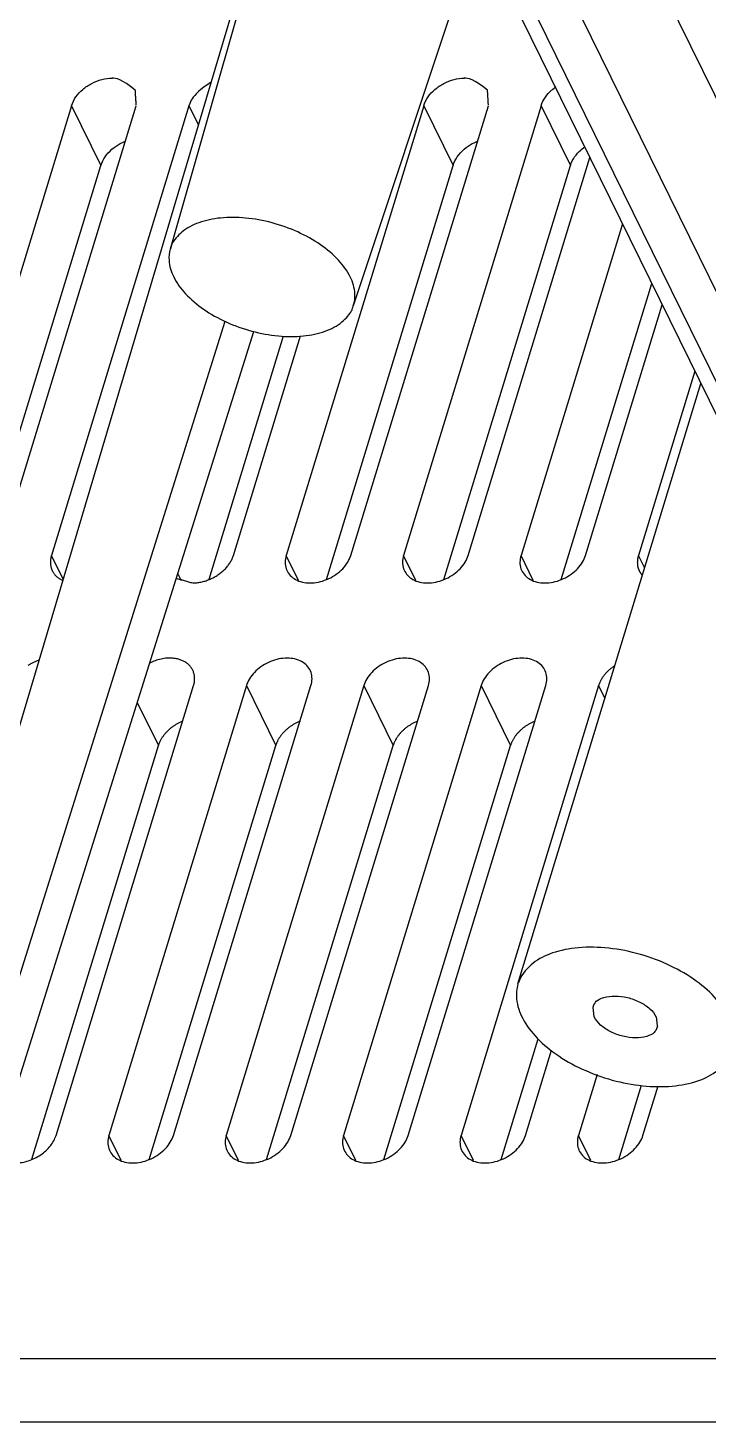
# Model space of a CAD drawing. Header units: millimetres. Extents: x 5016 to 6204, y 3065 to 3485.
# Drawn here: x 6090.87 to 6112.22, y 3147.3 to 3191.07 of the extents above; entities that cross this region are included whole.
import ezdxf

# ---------------------------------------------------------------- set-up
doc = ezdxf.new("R2010")
doc.units = ezdxf.units.MM

msp = doc.modelspace()

# ---------------------------------------------------------------- linework, layer by layer
at = {"color": 7}
for p, q in [((6125.718, 3155.796), (6100.089, 3208.021)), ((6123.896, 3156.676), (6099.131, 3207.141)), ((6123.193, 3167.02), (6104.891, 3204.317)), ((6100.742, 3202.815), (6119.951, 3163.681)), ((6100.676, 3202.804), (6095.334, 3184.116)), ((6086.281, 3154.624), (6098.769, 3196.594)), ((6105.003, 3194.134), (6101.081, 3182.34)), ((6092.239, 3188.626), (6087.923, 3174.507)), ((6089.949, 3174.507), (6094.266, 3188.626)), ((6095.924, 3188.626), (6091.607, 3174.507)), ((6092.239, 3188.626), (6093.16, 3186.749)), ((6095.924, 3188.626), (6096.219, 3188.025)), ((6103.292, 3188.626), (6098.976, 3174.507)), ((6101.002, 3174.507), (6105.319, 3188.626)), ((6106.976, 3188.626), (6102.66, 3174.507)), ((6103.292, 3188.626), (6104.213, 3186.749)), ((6106.976, 3188.626), (6107.897, 3186.749)), ((6089.186, 3173.749), (6093.16, 3186.749)), ((6100.239, 3173.749), (6104.213, 3186.749)), ((6103.923, 3173.749), (6107.897, 3186.749)), ((6104.686, 3174.507), (6108.505, 3186.999)), ((6109.527, 3184.918), (6106.344, 3174.507)), ((6107.607, 3173.749), (6110.448, 3183.041)), ((6108.371, 3174.507), (6110.776, 3182.374)), ((6088.507, 3154.624), (6097.055, 3181.857)), ((6089.117, 3153.381), (6097.955, 3181.537)), ((6096.557, 3173.758), (6098.893, 3181.398)), ((6097.318, 3174.507), (6099.424, 3181.398)), ((6111.797, 3180.292), (6110.028, 3174.507)), ((6106.249, 3161.052), (6111.987, 3179.905)), ((6091.974, 3173.759), (6091.607, 3174.507)), ((6099.362, 3173.721), (6098.976, 3174.507)), ((6103.046, 3173.721), (6102.66, 3174.507)), ((6106.73, 3173.721), (6106.344, 3174.507)), ((6110.226, 3174.104), (6110.028, 3174.507)), ((6095.686, 3173.704), (6095.57, 3173.939)), ((6091.751, 3156.298), (6096.067, 3170.417)), ((6097.725, 3170.417), (6093.409, 3156.298)), ((6095.435, 3156.298), (6099.752, 3170.417)), ((6101.41, 3170.417), (6097.093, 3156.298)), ((6097.725, 3170.417), (6098.646, 3168.54)), ((6099.119, 3156.298), (6103.436, 3170.417)), ((6105.094, 3170.417), (6100.777, 3156.298)), ((6101.41, 3170.417), (6102.331, 3168.54)), ((6102.804, 3156.298), (6107.12, 3170.417)), ((6108.778, 3170.417), (6104.462, 3156.298)), ((6105.094, 3170.417), (6106.015, 3168.54)), ((6108.778, 3170.417), (6108.976, 3170.013)), ((6094.299, 3169.891), (6094.962, 3168.54)), ((6090.991, 3155.551), (6094.962, 3168.54)), ((6094.672, 3155.54), (6098.646, 3168.54)), ((6098.356, 3155.54), (6102.331, 3168.54)), ((6102.041, 3155.54), (6106.015, 3168.54)), ((6105.725, 3155.54), (6106.882, 3159.326)), ((6106.488, 3156.298), (6107.306, 3158.975)), ((6108.73, 3158.209), (6108.146, 3156.298)), ((6109.409, 3155.54), (6110.122, 3157.872)), ((6110.172, 3156.298), (6110.647, 3157.849)), ((6093.795, 3155.511), (6093.409, 3156.298)), ((6097.479, 3155.511), (6097.093, 3156.298)), ((6101.163, 3155.511), (6100.777, 3156.298)), ((6104.848, 3155.511), (6104.462, 3156.298)), ((6108.532, 3155.511), (6108.146, 3156.298)), ((5997.007, 3149.297), (6117.556, 3149.297)), ((6120.067, 3147.296), (5996.46, 3147.296))]:
    msp.add_line(p, q, dxfattribs=at)
for points in [[(6091.607, 3174.507, 0), (6091.602, 3174.487, 0), (6091.596, 3174.468, 0), (6091.592, 3174.448, 0), (6091.587, 3174.428, 0), (6091.584, 3174.409, 0), (6091.581, 3174.389, 0), (6091.578, 3174.37, 0), (6091.576, 3174.35, 0), (6091.575, 3174.331, 0), (6091.574, 3174.311, 0), (6091.573, 3174.292, 0), (6091.574, 3174.273, 0), (6091.574, 3174.254, 0), (6091.575, 3174.235, 0), (6091.577, 3174.217, 0), (6091.58, 3174.198, 0), (6091.583, 3174.18, 0), (6091.586, 3174.162, 0), (6091.59, 3174.144, 0), (6091.594, 3174.126, 0), (6091.599, 3174.108, 0), (6091.605, 3174.091, 0), (6091.611, 3174.074, 0), (6091.618, 3174.057, 0), (6091.625, 3174.04, 0), (6091.633, 3174.023, 0), (6091.641, 3174.007, 0), (6091.649, 3173.991, 0), (6091.659, 3173.975, 0), (6091.668, 3173.96, 0), (6091.679, 3173.945, 0), (6091.689, 3173.93, 0), (6091.7, 3173.915, 0), (6091.712, 3173.901, 0), (6091.724, 3173.887, 0), (6091.737, 3173.874, 0), (6091.75, 3173.86, 0), (6091.763, 3173.847, 0), (6091.777, 3173.835, 0), (6091.792, 3173.822, 0), (6091.806, 3173.811, 0), (6091.822, 3173.799, 0), (6091.837, 3173.788, 0), (6091.853, 3173.777, 0), (6091.87, 3173.767, 0), (6091.887, 3173.757, 0), (6091.904, 3173.747, 0), (6091.922, 3173.738, 0), (6091.94, 3173.729, 0), (6091.958, 3173.721, 0)], [(6096.04, 3173.642, 0), (6096.072, 3173.642, 0), (6096.104, 3173.644, 0), (6096.137, 3173.646, 0), (6096.169, 3173.649, 0), (6096.202, 3173.653, 0), (6096.235, 3173.657, 0), (6096.268, 3173.663, 0), (6096.3, 3173.669, 0), (6096.333, 3173.676, 0), (6096.366, 3173.684, 0), (6096.399, 3173.693, 0), (6096.432, 3173.703, 0), (6096.464, 3173.713, 0), (6096.497, 3173.724, 0), (6096.529, 3173.736, 0), (6096.561, 3173.749, 0), (6096.593, 3173.762, 0), (6096.624, 3173.777, 0), (6096.655, 3173.792, 0), (6096.686, 3173.807, 0), (6096.717, 3173.823, 0), (6096.747, 3173.84, 0), (6096.776, 3173.858, 0), (6096.805, 3173.876, 0), (6096.834, 3173.895, 0), (6096.862, 3173.915, 0), (6096.89, 3173.935, 0), (6096.917, 3173.956, 0), (6096.943, 3173.977, 0), (6096.969, 3173.999, 0), (6096.994, 3174.021, 0), (6097.018, 3174.044, 0), (6097.042, 3174.067, 0), (6097.065, 3174.09, 0), (6097.087, 3174.114, 0), (6097.109, 3174.139, 0), (6097.13, 3174.164, 0), (6097.149, 3174.189, 0), (6097.168, 3174.214, 0), (6097.187, 3174.24, 0), (6097.204, 3174.266, 0), (6097.22, 3174.292, 0), (6097.236, 3174.318, 0), (6097.25, 3174.345, 0), (6097.264, 3174.372, 0), (6097.277, 3174.399, 0), (6097.289, 3174.426, 0), (6097.299, 3174.453, 0), (6097.309, 3174.48, 0), (6097.318, 3174.507, 0)], [(6098.976, 3174.507, 0), (6098.961, 3174.453, 0), (6098.951, 3174.399, 0), (6098.944, 3174.345, 0), (6098.942, 3174.292, 0), (6098.944, 3174.24, 0), (6098.95, 3174.189, 0), (6098.96, 3174.139, 0), (6098.974, 3174.09, 0), (6098.992, 3174.044, 0), (6099.014, 3173.999, 0), (6099.04, 3173.956, 0), (6099.069, 3173.915, 0), (6099.103, 3173.876, 0), (6099.139, 3173.84, 0), (6099.179, 3173.807, 0), (6099.223, 3173.777, 0), (6099.269, 3173.749, 0), (6099.318, 3173.724, 0), (6099.37, 3173.703, 0), (6099.424, 3173.684, 0), (6099.481, 3173.669, 0), (6099.539, 3173.657, 0), (6099.6, 3173.649, 0), (6099.661, 3173.644, 0), (6099.724, 3173.642, 0), (6099.789, 3173.644, 0), (6099.854, 3173.649, 0), (6099.919, 3173.657, 0), (6099.985, 3173.669, 0), (6100.051, 3173.684, 0), (6100.116, 3173.703, 0), (6100.181, 3173.724, 0), (6100.245, 3173.749, 0), (6100.309, 3173.777, 0), (6100.371, 3173.807, 0), (6100.431, 3173.84, 0), (6100.49, 3173.876, 0), (6100.546, 3173.915, 0), (6100.601, 3173.956, 0), (6100.653, 3173.999, 0), (6100.703, 3174.044, 0), (6100.749, 3174.09, 0), (6100.793, 3174.139, 0), (6100.834, 3174.189, 0), (6100.871, 3174.24, 0), (6100.905, 3174.292, 0), (6100.935, 3174.345, 0), (6100.961, 3174.399, 0), (6100.984, 3174.453, 0), (6101.002, 3174.507, 0)], [(6102.66, 3174.507, 0), (6102.645, 3174.453, 0), (6102.635, 3174.399, 0), (6102.628, 3174.345, 0), (6102.626, 3174.292, 0), (6102.628, 3174.24, 0), (6102.634, 3174.189, 0), (6102.644, 3174.139, 0), (6102.658, 3174.09, 0), (6102.676, 3174.044, 0), (6102.698, 3173.999, 0), (6102.724, 3173.956, 0), (6102.754, 3173.915, 0), (6102.787, 3173.876, 0), (6102.824, 3173.84, 0), (6102.864, 3173.807, 0), (6102.907, 3173.777, 0), (6102.953, 3173.749, 0), (6103.003, 3173.724, 0), (6103.054, 3173.703, 0), (6103.109, 3173.684, 0), (6103.165, 3173.669, 0), (6103.224, 3173.657, 0), (6103.284, 3173.649, 0), (6103.346, 3173.644, 0), (6103.409, 3173.642, 0), (6103.473, 3173.644, 0), (6103.538, 3173.649, 0), (6103.603, 3173.657, 0), (6103.669, 3173.669, 0), (6103.735, 3173.684, 0), (6103.8, 3173.703, 0), (6103.865, 3173.724, 0), (6103.93, 3173.749, 0), (6103.993, 3173.777, 0), (6104.055, 3173.807, 0), (6104.115, 3173.84, 0), (6104.174, 3173.876, 0), (6104.231, 3173.915, 0), (6104.285, 3173.956, 0), (6104.337, 3173.999, 0), (6104.387, 3174.044, 0), (6104.434, 3174.09, 0), (6104.477, 3174.139, 0), (6104.518, 3174.189, 0), (6104.555, 3174.24, 0), (6104.589, 3174.292, 0), (6104.619, 3174.345, 0), (6104.645, 3174.399, 0), (6104.668, 3174.453, 0), (6104.686, 3174.507, 0)], [(6106.344, 3174.507, 0), (6106.33, 3174.453, 0), (6106.319, 3174.399, 0), (6106.313, 3174.345, 0), (6106.31, 3174.292, 0), (6106.312, 3174.24, 0), (6106.318, 3174.189, 0), (6106.328, 3174.139, 0), (6106.342, 3174.09, 0), (6106.36, 3174.044, 0), (6106.382, 3173.999, 0), (6106.408, 3173.956, 0), (6106.438, 3173.915, 0), (6106.471, 3173.876, 0), (6106.508, 3173.84, 0), (6106.548, 3173.807, 0), (6106.591, 3173.777, 0), (6106.638, 3173.749, 0), (6106.687, 3173.724, 0), (6106.739, 3173.703, 0), (6106.793, 3173.684, 0), (6106.849, 3173.669, 0), (6106.908, 3173.657, 0), (6106.968, 3173.649, 0), (6107.03, 3173.644, 0), (6107.093, 3173.642, 0), (6107.157, 3173.644, 0), (6107.222, 3173.649, 0), (6107.288, 3173.657, 0), (6107.353, 3173.669, 0), (6107.419, 3173.684, 0), (6107.485, 3173.703, 0), (6107.55, 3173.724, 0), (6107.614, 3173.749, 0), (6107.677, 3173.777, 0), (6107.739, 3173.807, 0), (6107.8, 3173.84, 0), (6107.858, 3173.876, 0), (6107.915, 3173.915, 0), (6107.97, 3173.956, 0), (6108.022, 3173.999, 0), (6108.071, 3174.044, 0), (6108.118, 3174.09, 0), (6108.162, 3174.139, 0), (6108.202, 3174.189, 0), (6108.239, 3174.24, 0), (6108.273, 3174.292, 0), (6108.303, 3174.345, 0), (6108.33, 3174.399, 0), (6108.352, 3174.453, 0), (6108.371, 3174.507, 0)], [(6110.028, 3174.507, 0), (6110.024, 3174.493, 0), (6110.02, 3174.479, 0), (6110.017, 3174.466, 0), (6110.014, 3174.452, 0), (6110.01, 3174.438, 0), (6110.008, 3174.424, 0), (6110.005, 3174.41, 0), (6110.003, 3174.397, 0), (6110.001, 3174.383, 0), (6109.999, 3174.369, 0), (6109.998, 3174.356, 0), (6109.997, 3174.342, 0), (6109.996, 3174.328, 0), (6109.995, 3174.315, 0), (6109.995, 3174.301, 0), (6109.994, 3174.288, 0), (6109.995, 3174.275, 0), (6109.995, 3174.261, 0), (6109.996, 3174.248, 0), (6109.997, 3174.235, 0), (6109.998, 3174.222, 0), (6109.999, 3174.209, 0), (6110.001, 3174.196, 0), (6110.003, 3174.183, 0), (6110.005, 3174.17, 0), (6110.008, 3174.157, 0), (6110.011, 3174.145, 0), (6110.014, 3174.132, 0), (6110.017, 3174.12, 0), (6110.021, 3174.107, 0), (6110.025, 3174.095, 0), (6110.029, 3174.083, 0), (6110.033, 3174.071, 0), (6110.038, 3174.059, 0), (6110.043, 3174.047, 0), (6110.048, 3174.036, 0), (6110.053, 3174.024, 0), (6110.059, 3174.013, 0), (6110.065, 3174.001, 0), (6110.071, 3173.99, 0), (6110.078, 3173.979, 0), (6110.084, 3173.968, 0), (6110.091, 3173.957, 0), (6110.098, 3173.947, 0), (6110.106, 3173.936, 0), (6110.113, 3173.926, 0), (6110.121, 3173.916, 0), (6110.129, 3173.906, 0), (6110.138, 3173.896, 0), (6110.146, 3173.886, 0)], [(6091.212, 3171.211, 0), (6091.188, 3171.203, 0), (6091.164, 3171.195, 0), (6091.14, 3171.186, 0), (6091.117, 3171.176, 0), (6091.093, 3171.166, 0), (6091.07, 3171.156, 0), (6091.046, 3171.145, 0), (6091.023, 3171.134, 0), (6091, 3171.123, 0), (6090.978, 3171.111, 0), (6090.955, 3171.099, 0), (6090.933, 3171.086, 0), (6090.911, 3171.073, 0), (6090.889, 3171.06, 0), (6090.868, 3171.046, 0)], [(6096.067, 3170.417, 0), (6096.075, 3170.444, 0), (6096.082, 3170.471, 0), (6096.088, 3170.498, 0), (6096.093, 3170.525, 0), (6096.096, 3170.552, 0), (6096.099, 3170.579, 0), (6096.101, 3170.605, 0), (6096.101, 3170.632, 0), (6096.101, 3170.658, 0), (6096.1, 3170.684, 0), (6096.097, 3170.71, 0), (6096.094, 3170.735, 0), (6096.089, 3170.76, 0), (6096.084, 3170.785, 0), (6096.077, 3170.81, 0), (6096.07, 3170.834, 0), (6096.061, 3170.857, 0), (6096.051, 3170.88, 0), (6096.041, 3170.903, 0), (6096.029, 3170.925, 0), (6096.017, 3170.947, 0), (6096.004, 3170.968, 0), (6095.989, 3170.989, 0), (6095.974, 3171.009, 0), (6095.958, 3171.029, 0), (6095.941, 3171.047, 0), (6095.923, 3171.066, 0), (6095.904, 3171.083, 0), (6095.884, 3171.1, 0), (6095.864, 3171.117, 0), (6095.843, 3171.132, 0), (6095.821, 3171.147, 0), (6095.798, 3171.161, 0), (6095.774, 3171.175, 0), (6095.75, 3171.188, 0), (6095.725, 3171.2, 0), (6095.699, 3171.211, 0), (6095.673, 3171.221, 0), (6095.646, 3171.231, 0), (6095.619, 3171.24, 0), (6095.591, 3171.248, 0), (6095.562, 3171.255, 0), (6095.533, 3171.261, 0), (6095.504, 3171.267, 0), (6095.474, 3171.271, 0), (6095.444, 3171.275, 0), (6095.413, 3171.278, 0), (6095.382, 3171.28, 0), (6095.351, 3171.282, 0), (6095.319, 3171.282, 0)], [(6099.752, 3170.417, 0), (6099.766, 3170.471, 0), (6099.777, 3170.525, 0), (6099.783, 3170.579, 0), (6099.786, 3170.632, 0), (6099.784, 3170.684, 0), (6099.778, 3170.735, 0), (6099.768, 3170.785, 0), (6099.754, 3170.834, 0), (6099.736, 3170.88, 0), (6099.714, 3170.925, 0), (6099.688, 3170.968, 0), (6099.658, 3171.009, 0), (6099.625, 3171.047, 0), (6099.588, 3171.083, 0), (6099.548, 3171.117, 0), (6099.505, 3171.147, 0), (6099.458, 3171.175, 0), (6099.409, 3171.2, 0), (6099.357, 3171.221, 0), (6099.303, 3171.24, 0), (6099.247, 3171.255, 0), (6099.188, 3171.267, 0), (6099.128, 3171.275, 0), (6099.066, 3171.28, 0), (6099.003, 3171.282, 0), (6098.939, 3171.28, 0), (6098.874, 3171.275, 0), (6098.809, 3171.267, 0), (6098.743, 3171.255, 0), (6098.677, 3171.24, 0), (6098.612, 3171.221, 0), (6098.547, 3171.2, 0), (6098.482, 3171.175, 0), (6098.419, 3171.147, 0), (6098.357, 3171.117, 0), (6098.297, 3171.083, 0), (6098.238, 3171.047, 0), (6098.181, 3171.009, 0), (6098.127, 3170.968, 0), (6098.074, 3170.925, 0), (6098.025, 3170.88, 0), (6097.978, 3170.834, 0), (6097.934, 3170.785, 0), (6097.894, 3170.735, 0), (6097.857, 3170.684, 0), (6097.823, 3170.632, 0), (6097.793, 3170.579, 0), (6097.767, 3170.525, 0), (6097.744, 3170.471, 0), (6097.725, 3170.417, 0)], [(6103.436, 3170.417, 0), (6103.451, 3170.471, 0), (6103.461, 3170.525, 0), (6103.468, 3170.579, 0), (6103.47, 3170.632, 0), (6103.468, 3170.684, 0), (6103.462, 3170.735, 0), (6103.452, 3170.785, 0), (6103.438, 3170.834, 0), (6103.42, 3170.88, 0), (6103.398, 3170.925, 0), (6103.372, 3170.968, 0), (6103.342, 3171.009, 0), (6103.309, 3171.047, 0), (6103.272, 3171.083, 0), (6103.232, 3171.117, 0), (6103.189, 3171.147, 0), (6103.143, 3171.175, 0), (6103.094, 3171.2, 0), (6103.042, 3171.221, 0), (6102.987, 3171.24, 0), (6102.931, 3171.255, 0), (6102.873, 3171.267, 0), (6102.812, 3171.275, 0), (6102.75, 3171.28, 0), (6102.687, 3171.282, 0), (6102.623, 3171.28, 0), (6102.558, 3171.275, 0), (6102.493, 3171.267, 0), (6102.427, 3171.255, 0), (6102.361, 3171.24, 0), (6102.296, 3171.221, 0), (6102.231, 3171.2, 0), (6102.167, 3171.175, 0), (6102.103, 3171.147, 0), (6102.041, 3171.117, 0), (6101.981, 3171.083, 0), (6101.922, 3171.047, 0), (6101.865, 3171.009, 0), (6101.811, 3170.968, 0), (6101.759, 3170.925, 0), (6101.709, 3170.88, 0), (6101.662, 3170.834, 0), (6101.619, 3170.785, 0), (6101.578, 3170.735, 0), (6101.541, 3170.684, 0), (6101.507, 3170.632, 0), (6101.477, 3170.579, 0), (6101.451, 3170.525, 0), (6101.428, 3170.471, 0), (6101.41, 3170.417, 0)], [(6107.12, 3170.417, 0), (6107.135, 3170.471, 0), (6107.145, 3170.525, 0), (6107.152, 3170.579, 0), (6107.154, 3170.632, 0), (6107.152, 3170.684, 0), (6107.146, 3170.735, 0), (6107.136, 3170.785, 0), (6107.122, 3170.834, 0), (6107.104, 3170.88, 0), (6107.082, 3170.925, 0), (6107.056, 3170.968, 0), (6107.027, 3171.009, 0), (6106.993, 3171.047, 0), (6106.957, 3171.083, 0), (6106.917, 3171.117, 0), (6106.873, 3171.147, 0), (6106.827, 3171.175, 0), (6106.778, 3171.2, 0), (6106.726, 3171.221, 0), (6106.672, 3171.24, 0), (6106.615, 3171.255, 0), (6106.557, 3171.267, 0), (6106.497, 3171.275, 0), (6106.435, 3171.28, 0), (6106.372, 3171.282, 0), (6106.307, 3171.28, 0), (6106.243, 3171.275, 0), (6106.177, 3171.267, 0), (6106.111, 3171.255, 0), (6106.046, 3171.24, 0), (6105.98, 3171.221, 0), (6105.915, 3171.2, 0), (6105.851, 3171.175, 0), (6105.788, 3171.147, 0), (6105.726, 3171.117, 0), (6105.665, 3171.083, 0), (6105.606, 3171.047, 0), (6105.55, 3171.009, 0), (6105.495, 3170.968, 0), (6105.443, 3170.925, 0), (6105.393, 3170.88, 0), (6105.347, 3170.834, 0), (6105.303, 3170.785, 0), (6105.262, 3170.735, 0), (6105.225, 3170.684, 0), (6105.192, 3170.632, 0), (6105.161, 3170.579, 0), (6105.135, 3170.525, 0), (6105.113, 3170.471, 0), (6105.094, 3170.417, 0)], [(6109.28, 3171.041, 0), (6109.266, 3171.031, 0), (6109.251, 3171.021, 0), (6109.237, 3171.011, 0), (6109.222, 3171.001, 0), (6109.208, 3170.991, 0), (6109.194, 3170.98, 0), (6109.181, 3170.969, 0), (6109.167, 3170.959, 0), (6109.154, 3170.948, 0), (6109.14, 3170.937, 0), (6109.127, 3170.925, 0), (6109.114, 3170.914, 0), (6109.101, 3170.903, 0), (6109.089, 3170.891, 0), (6109.076, 3170.879, 0), (6109.064, 3170.867, 0), (6109.052, 3170.856, 0), (6109.04, 3170.843, 0), (6109.028, 3170.831, 0), (6109.017, 3170.819, 0), (6109.006, 3170.807, 0), (6108.995, 3170.794, 0), (6108.984, 3170.781, 0), (6108.973, 3170.769, 0), (6108.963, 3170.756, 0), (6108.953, 3170.743, 0), (6108.943, 3170.73, 0), (6108.933, 3170.717, 0), (6108.923, 3170.704, 0), (6108.914, 3170.691, 0), (6108.905, 3170.678, 0), (6108.896, 3170.664, 0), (6108.887, 3170.651, 0), (6108.879, 3170.637, 0), (6108.871, 3170.624, 0), (6108.863, 3170.61, 0), (6108.855, 3170.597, 0), (6108.848, 3170.583, 0), (6108.84, 3170.569, 0), (6108.834, 3170.556, 0), (6108.827, 3170.542, 0), (6108.82, 3170.528, 0), (6108.814, 3170.514, 0), (6108.808, 3170.5, 0), (6108.803, 3170.486, 0), (6108.797, 3170.472, 0), (6108.792, 3170.459, 0), (6108.787, 3170.445, 0), (6108.782, 3170.431, 0), (6108.778, 3170.417, 0)], [(6095.724, 3169.3, 0), (6095.702, 3169.291, 0), (6095.68, 3169.282, 0), (6095.659, 3169.272, 0), (6095.638, 3169.262, 0), (6095.616, 3169.252, 0), (6095.595, 3169.241, 0), (6095.575, 3169.23, 0), (6095.554, 3169.218, 0), (6095.533, 3169.207, 0), (6095.513, 3169.195, 0), (6095.493, 3169.182, 0), (6095.473, 3169.17, 0), (6095.454, 3169.157, 0), (6095.434, 3169.144, 0), (6095.415, 3169.13, 0), (6095.396, 3169.117, 0), (6095.378, 3169.103, 0), (6095.359, 3169.088, 0), (6095.341, 3169.074, 0), (6095.324, 3169.059, 0), (6095.306, 3169.044, 0), (6095.289, 3169.029, 0), (6095.272, 3169.014, 0), (6095.256, 3168.998, 0), (6095.24, 3168.982, 0), (6095.224, 3168.966, 0), (6095.208, 3168.95, 0), (6095.193, 3168.933, 0), (6095.178, 3168.917, 0), (6095.164, 3168.9, 0), (6095.15, 3168.883, 0), (6095.136, 3168.866, 0), (6095.123, 3168.849, 0), (6095.11, 3168.831, 0), (6095.098, 3168.814, 0), (6095.086, 3168.796, 0), (6095.074, 3168.778, 0), (6095.063, 3168.76, 0), (6095.052, 3168.742, 0), (6095.042, 3168.724, 0), (6095.032, 3168.706, 0), (6095.022, 3168.688, 0), (6095.013, 3168.669, 0), (6095.004, 3168.651, 0), (6094.996, 3168.633, 0), (6094.989, 3168.614, 0), (6094.981, 3168.596, 0), (6094.974, 3168.577, 0), (6094.968, 3168.558, 0), (6094.962, 3168.54, 0)], [(6099.408, 3169.3, 0), (6099.386, 3169.291, 0), (6099.365, 3169.282, 0), (6099.343, 3169.272, 0), (6099.322, 3169.262, 0), (6099.301, 3169.252, 0), (6099.28, 3169.241, 0), (6099.259, 3169.23, 0), (6099.238, 3169.218, 0), (6099.218, 3169.207, 0), (6099.197, 3169.195, 0), (6099.177, 3169.182, 0), (6099.158, 3169.17, 0), (6099.138, 3169.157, 0), (6099.119, 3169.144, 0), (6099.099, 3169.13, 0), (6099.081, 3169.117, 0), (6099.062, 3169.103, 0), (6099.044, 3169.088, 0), (6099.026, 3169.074, 0), (6099.008, 3169.059, 0), (6098.991, 3169.044, 0), (6098.973, 3169.029, 0), (6098.957, 3169.014, 0), (6098.94, 3168.998, 0), (6098.924, 3168.982, 0), (6098.908, 3168.966, 0), (6098.893, 3168.95, 0), (6098.877, 3168.933, 0), (6098.863, 3168.917, 0), (6098.848, 3168.9, 0), (6098.834, 3168.883, 0), (6098.821, 3168.866, 0), (6098.807, 3168.849, 0), (6098.795, 3168.831, 0), (6098.782, 3168.814, 0), (6098.77, 3168.796, 0), (6098.758, 3168.778, 0), (6098.747, 3168.76, 0), (6098.736, 3168.742, 0), (6098.726, 3168.724, 0), (6098.716, 3168.706, 0), (6098.706, 3168.688, 0), (6098.697, 3168.669, 0), (6098.689, 3168.651, 0), (6098.681, 3168.633, 0), (6098.673, 3168.614, 0), (6098.666, 3168.596, 0), (6098.659, 3168.577, 0), (6098.652, 3168.558, 0), (6098.646, 3168.54, 0)], [(6103.092, 3169.3, 0), (6103.071, 3169.291, 0), (6103.049, 3169.282, 0), (6103.028, 3169.272, 0), (6103.006, 3169.262, 0), (6102.985, 3169.252, 0), (6102.964, 3169.241, 0), (6102.943, 3169.23, 0), (6102.922, 3169.218, 0), (6102.902, 3169.207, 0), (6102.882, 3169.195, 0), (6102.862, 3169.182, 0), (6102.842, 3169.17, 0), (6102.822, 3169.157, 0), (6102.803, 3169.144, 0), (6102.784, 3169.13, 0), (6102.765, 3169.117, 0), (6102.746, 3169.103, 0), (6102.728, 3169.088, 0), (6102.71, 3169.074, 0), (6102.692, 3169.059, 0), (6102.675, 3169.044, 0), (6102.658, 3169.029, 0), (6102.641, 3169.014, 0), (6102.624, 3168.998, 0), (6102.608, 3168.982, 0), (6102.592, 3168.966, 0), (6102.577, 3168.95, 0), (6102.562, 3168.933, 0), (6102.547, 3168.917, 0), (6102.533, 3168.9, 0), (6102.519, 3168.883, 0), (6102.505, 3168.866, 0), (6102.492, 3168.849, 0), (6102.479, 3168.831, 0), (6102.466, 3168.814, 0), (6102.454, 3168.796, 0), (6102.443, 3168.778, 0), (6102.431, 3168.76, 0), (6102.421, 3168.742, 0), (6102.41, 3168.724, 0), (6102.4, 3168.706, 0), (6102.391, 3168.688, 0), (6102.382, 3168.669, 0), (6102.373, 3168.651, 0), (6102.365, 3168.633, 0), (6102.357, 3168.614, 0), (6102.35, 3168.596, 0), (6102.343, 3168.577, 0), (6102.337, 3168.558, 0), (6102.331, 3168.54, 0)], [(6106.776, 3169.3, 0), (6106.755, 3169.291, 0), (6106.733, 3169.282, 0), (6106.712, 3169.272, 0), (6106.69, 3169.262, 0), (6106.669, 3169.252, 0), (6106.648, 3169.241, 0), (6106.627, 3169.23, 0), (6106.606, 3169.218, 0), (6106.586, 3169.207, 0), (6106.566, 3169.195, 0), (6106.546, 3169.182, 0), (6106.526, 3169.17, 0), (6106.506, 3169.157, 0), (6106.487, 3169.144, 0), (6106.468, 3169.13, 0), (6106.449, 3169.117, 0), (6106.43, 3169.103, 0), (6106.412, 3169.088, 0), (6106.394, 3169.074, 0), (6106.376, 3169.059, 0), (6106.359, 3169.044, 0), (6106.342, 3169.029, 0), (6106.325, 3169.014, 0), (6106.308, 3168.998, 0), (6106.292, 3168.982, 0), (6106.276, 3168.966, 0), (6106.261, 3168.95, 0), (6106.246, 3168.933, 0), (6106.231, 3168.917, 0), (6106.217, 3168.9, 0), (6106.203, 3168.883, 0), (6106.189, 3168.866, 0), (6106.176, 3168.849, 0), (6106.163, 3168.831, 0), (6106.15, 3168.814, 0), (6106.138, 3168.796, 0), (6106.127, 3168.778, 0), (6106.115, 3168.76, 0), (6106.105, 3168.742, 0), (6106.094, 3168.724, 0), (6106.084, 3168.706, 0), (6106.075, 3168.688, 0), (6106.066, 3168.669, 0), (6106.057, 3168.651, 0), (6106.049, 3168.633, 0), (6106.041, 3168.614, 0), (6106.034, 3168.596, 0), (6106.027, 3168.577, 0), (6106.021, 3168.558, 0), (6106.015, 3168.54, 0)], [(6093.409, 3156.298, 0), (6093.394, 3156.243, 0), (6093.384, 3156.189, 0), (6093.377, 3156.136, 0), (6093.375, 3156.082, 0), (6093.377, 3156.03, 0), (6093.383, 3155.979, 0), (6093.393, 3155.929, 0), (6093.407, 3155.881, 0), (6093.425, 3155.834, 0), (6093.447, 3155.789, 0), (6093.473, 3155.746, 0), (6093.502, 3155.705, 0), (6093.536, 3155.667, 0), (6093.572, 3155.631, 0), (6093.613, 3155.598, 0), (6093.656, 3155.567, 0), (6093.702, 3155.539, 0), (6093.751, 3155.515, 0), (6093.803, 3155.493, 0), (6093.857, 3155.475, 0), (6093.914, 3155.46, 0), (6093.972, 3155.448, 0), (6094.033, 3155.439, 0), (6094.094, 3155.434, 0), (6094.158, 3155.432, 0), (6094.222, 3155.434, 0), (6094.287, 3155.439, 0), (6094.352, 3155.448, 0), (6094.418, 3155.46, 0), (6094.484, 3155.475, 0), (6094.549, 3155.493, 0), (6094.614, 3155.515, 0), (6094.678, 3155.539, 0), (6094.742, 3155.567, 0), (6094.804, 3155.598, 0), (6094.864, 3155.631, 0), (6094.923, 3155.667, 0), (6094.98, 3155.705, 0), (6095.034, 3155.746, 0), (6095.086, 3155.789, 0), (6095.136, 3155.834, 0), (6095.182, 3155.881, 0), (6095.226, 3155.929, 0), (6095.267, 3155.979, 0), (6095.304, 3156.03, 0), (6095.338, 3156.082, 0), (6095.368, 3156.136, 0), (6095.394, 3156.189, 0), (6095.417, 3156.243, 0), (6095.435, 3156.298, 0)], [(6097.093, 3156.298, 0), (6097.079, 3156.243, 0), (6097.068, 3156.189, 0), (6097.062, 3156.136, 0), (6097.059, 3156.082, 0), (6097.061, 3156.03, 0), (6097.067, 3155.979, 0), (6097.077, 3155.929, 0), (6097.091, 3155.881, 0), (6097.109, 3155.834, 0), (6097.131, 3155.789, 0), (6097.157, 3155.746, 0), (6097.187, 3155.705, 0), (6097.22, 3155.667, 0), (6097.257, 3155.631, 0), (6097.297, 3155.598, 0), (6097.34, 3155.567, 0), (6097.386, 3155.539, 0), (6097.436, 3155.515, 0), (6097.487, 3155.493, 0), (6097.542, 3155.475, 0), (6097.598, 3155.46, 0), (6097.657, 3155.448, 0), (6097.717, 3155.439, 0), (6097.779, 3155.434, 0), (6097.842, 3155.432, 0), (6097.906, 3155.434, 0), (6097.971, 3155.439, 0), (6098.036, 3155.448, 0), (6098.102, 3155.46, 0), (6098.168, 3155.475, 0), (6098.233, 3155.493, 0), (6098.298, 3155.515, 0), (6098.363, 3155.539, 0), (6098.426, 3155.567, 0), (6098.488, 3155.598, 0), (6098.548, 3155.631, 0), (6098.607, 3155.667, 0), (6098.664, 3155.705, 0), (6098.718, 3155.746, 0), (6098.771, 3155.789, 0), (6098.82, 3155.834, 0), (6098.867, 3155.881, 0), (6098.91, 3155.929, 0), (6098.951, 3155.979, 0), (6098.988, 3156.03, 0), (6099.022, 3156.082, 0), (6099.052, 3156.136, 0), (6099.078, 3156.189, 0), (6099.101, 3156.243, 0), (6099.12, 3156.298, 0)], [(6100.777, 3156.298, 0), (6100.763, 3156.243, 0), (6100.752, 3156.189, 0), (6100.746, 3156.136, 0), (6100.744, 3156.082, 0), (6100.745, 3156.03, 0), (6100.751, 3155.979, 0), (6100.761, 3155.929, 0), (6100.775, 3155.881, 0), (6100.793, 3155.834, 0), (6100.815, 3155.789, 0), (6100.841, 3155.746, 0), (6100.871, 3155.705, 0), (6100.904, 3155.667, 0), (6100.941, 3155.631, 0), (6100.981, 3155.598, 0), (6101.024, 3155.567, 0), (6101.071, 3155.539, 0), (6101.12, 3155.515, 0), (6101.172, 3155.493, 0), (6101.226, 3155.475, 0), (6101.282, 3155.46, 0), (6101.341, 3155.448, 0), (6101.401, 3155.439, 0), (6101.463, 3155.434, 0), (6101.526, 3155.432, 0), (6101.59, 3155.434, 0), (6101.655, 3155.439, 0), (6101.721, 3155.448, 0), (6101.786, 3155.46, 0), (6101.852, 3155.475, 0), (6101.918, 3155.493, 0), (6101.983, 3155.515, 0), (6102.047, 3155.539, 0), (6102.11, 3155.567, 0), (6102.172, 3155.598, 0), (6102.233, 3155.631, 0), (6102.291, 3155.667, 0), (6102.348, 3155.705, 0), (6102.403, 3155.746, 0), (6102.455, 3155.789, 0), (6102.504, 3155.834, 0), (6102.551, 3155.881, 0), (6102.595, 3155.929, 0), (6102.635, 3155.979, 0), (6102.672, 3156.03, 0), (6102.706, 3156.082, 0), (6102.736, 3156.136, 0), (6102.763, 3156.189, 0), (6102.785, 3156.243, 0), (6102.804, 3156.298, 0)], [(6104.462, 3156.298, 0), (6104.447, 3156.243, 0), (6104.437, 3156.189, 0), (6104.43, 3156.136, 0), (6104.428, 3156.082, 0), (6104.43, 3156.03, 0), (6104.435, 3155.979, 0), (6104.446, 3155.929, 0), (6104.46, 3155.881, 0), (6104.478, 3155.834, 0), (6104.5, 3155.789, 0), (6104.526, 3155.746, 0), (6104.555, 3155.705, 0), (6104.589, 3155.667, 0), (6104.625, 3155.631, 0), (6104.665, 3155.598, 0), (6104.709, 3155.567, 0), (6104.755, 3155.539, 0), (6104.804, 3155.515, 0), (6104.856, 3155.493, 0), (6104.91, 3155.475, 0), (6104.967, 3155.46, 0), (6105.025, 3155.448, 0), (6105.085, 3155.439, 0), (6105.147, 3155.434, 0), (6105.21, 3155.432, 0), (6105.275, 3155.434, 0), (6105.339, 3155.439, 0), (6105.405, 3155.448, 0), (6105.471, 3155.46, 0), (6105.536, 3155.475, 0), (6105.602, 3155.493, 0), (6105.667, 3155.515, 0), (6105.731, 3155.539, 0), (6105.794, 3155.567, 0), (6105.856, 3155.598, 0), (6105.917, 3155.631, 0), (6105.976, 3155.667, 0), (6106.032, 3155.705, 0), (6106.087, 3155.746, 0), (6106.139, 3155.789, 0), (6106.189, 3155.834, 0), (6106.235, 3155.881, 0), (6106.279, 3155.929, 0), (6106.32, 3155.979, 0), (6106.357, 3156.03, 0), (6106.39, 3156.082, 0), (6106.421, 3156.136, 0), (6106.447, 3156.189, 0), (6106.469, 3156.243, 0), (6106.488, 3156.298, 0)], [(6108.146, 3156.298, 0), (6108.131, 3156.243, 0), (6108.121, 3156.189, 0), (6108.114, 3156.136, 0), (6108.112, 3156.082, 0), (6108.114, 3156.03, 0), (6108.12, 3155.979, 0), (6108.13, 3155.929, 0), (6108.144, 3155.881, 0), (6108.162, 3155.834, 0), (6108.184, 3155.789, 0), (6108.21, 3155.746, 0), (6108.24, 3155.705, 0), (6108.273, 3155.667, 0), (6108.31, 3155.631, 0), (6108.35, 3155.598, 0), (6108.393, 3155.567, 0), (6108.439, 3155.539, 0), (6108.488, 3155.515, 0), (6108.54, 3155.493, 0), (6108.595, 3155.475, 0), (6108.651, 3155.46, 0), (6108.709, 3155.448, 0), (6108.77, 3155.439, 0), (6108.832, 3155.434, 0), (6108.895, 3155.432, 0), (6108.959, 3155.434, 0), (6109.024, 3155.439, 0), (6109.089, 3155.448, 0), (6109.155, 3155.46, 0), (6109.221, 3155.475, 0), (6109.286, 3155.493, 0), (6109.351, 3155.515, 0), (6109.415, 3155.539, 0), (6109.479, 3155.567, 0), (6109.541, 3155.598, 0), (6109.601, 3155.631, 0), (6109.66, 3155.667, 0), (6109.717, 3155.705, 0), (6109.771, 3155.746, 0), (6109.823, 3155.789, 0), (6109.873, 3155.834, 0), (6109.92, 3155.881, 0), (6109.963, 3155.929, 0), (6110.004, 3155.979, 0), (6110.041, 3156.03, 0), (6110.075, 3156.082, 0), (6110.105, 3156.136, 0), (6110.131, 3156.189, 0), (6110.154, 3156.243, 0), (6110.172, 3156.298, 0)]]:
    msp.add_polyline3d(points, dxfattribs=at)
for points, knots in [([(6092.237, 3188.618), (6092.271, 3188.73), (6092.366, 3188.912), (6092.587, 3189.15), (6092.866, 3189.338), (6093.183, 3189.46), (6093.404, 3189.492), (6093.52, 3189.491)], [0, 0, 0, 0, 0.184763, 0.382744, 0.589758, 0.797907, 1, 1, 1, 1]), ([(6096.61, 3189.353), (6096.268, 3189.148), (6096.049, 3188.91), (6095.955, 3188.73), (6095.921, 3188.618)], [0, 0, 0, 0, 0.709517, 1, 1, 1, 1]), ([(6103.29, 3188.618), (6103.324, 3188.73), (6103.419, 3188.912), (6103.639, 3189.15), (6103.919, 3189.338), (6104.235, 3189.46), (6104.456, 3189.492), (6104.573, 3189.491)], [0, 0, 0, 0, 0.184763, 0.382744, 0.589758, 0.797907, 1, 1, 1, 1]), ([(6106.974, 3188.618), (6107.008, 3188.73), (6107.103, 3188.912), (6107.255, 3189.078), (6107.346, 3189.152), (6107.439, 3189.223)], [0, 0, 0, 0, 0.407351, 0.843845, 1, 1, 1, 1]), ([(6093.158, 3186.741), (6093.192, 3186.853), (6093.285, 3187.033), (6093.505, 3187.272), (6093.718, 3187.416), (6093.823, 3187.466), (6093.93, 3187.513)], [0, 0, 0, 0, 0.270182, 0.564851, 0.874481, 1, 1, 1, 1]), ([(6104.211, 3186.741), (6104.245, 3186.853), (6104.338, 3187.033), (6104.558, 3187.272), (6104.77, 3187.416), (6104.876, 3187.466), (6104.983, 3187.513)], [0, 0, 0, 0, 0.270182, 0.564851, 0.874481, 1, 1, 1, 1]), ([(6107.895, 3186.741), (6107.929, 3186.853), (6108.022, 3187.033), (6108.175, 3187.201), (6108.266, 3187.275), (6108.359, 3187.346)], [0, 0, 0, 0, 0.401373, 0.839121, 1, 1, 1, 1]), ([(6100.984, 3183.248), (6100.89, 3183.441), (6100.61, 3183.82), (6100.042, 3184.294), (6099.334, 3184.687), (6098.54, 3184.97), (6097.721, 3185.121), (6096.939, 3185.128), (6096.252, 3184.989), (6095.706, 3184.71), (6095.415, 3184.358), (6095.372, 3184.248), (6095.34, 3184.136)], [0, 0, 0, 0, 0.096792, 0.208608, 0.331718, 0.460114, 0.586881, 0.705373, 0.810453, 0.900042, 0.977182, 1, 1, 1, 1]), ([(6095.335, 3184.118), (6095.303, 3184.005), (6095.271, 3183.705), (6095.363, 3183.412), (6095.444, 3183.248)], [0, 0, 0, 0, 0.385939, 1, 1, 1, 1]), ([(6095.444, 3183.248), (6095.538, 3183.055), (6095.818, 3182.677), (6096.386, 3182.203), (6097.095, 3181.809), (6097.888, 3181.526), (6098.707, 3181.376), (6099.489, 3181.369), (6100.176, 3181.507), (6100.722, 3181.787), (6100.998, 3182.115), (6101.043, 3182.223), (6101.079, 3182.334)], [0, 0, 0, 0, 0.097406, 0.209932, 0.333823, 0.463034, 0.590606, 0.70985, 0.815597, 0.905755, 0.983384, 1, 1, 1, 1]), ([(6101.081, 3182.34), (6101.121, 3182.462), (6101.161, 3182.778), (6101.065, 3183.085), (6100.984, 3183.248)], [0, 0, 0, 0, 0.413237, 1, 1, 1, 1]), ([(6095.328, 3171.282), (6095.211, 3171.279), (6095.095, 3171.268), (6094.903, 3171.22), (6094.796, 3171.175), (6094.69, 3171.125)], [0, 0, 0, 0, 0.329904, 0.672286, 1, 1, 1, 1]), ([(6112.857, 3160.017), (6112.746, 3160.244), (6112.417, 3160.689), (6111.747, 3161.245), (6110.915, 3161.706), (6109.975, 3162.039), (6108.999, 3162.214), (6108.068, 3162.213), (6107.261, 3162.036), (6106.632, 3161.692), (6106.337, 3161.307), (6106.26, 3161.086)], [0, 0, 0, 0, 0.097774, 0.210107, 0.333881, 0.463152, 0.593695, 0.714628, 0.820374, 0.909594, 1, 1, 1, 1]), ([(6106.249, 3161.052), (6106.204, 3160.901), (6106.17, 3160.517), (6106.384, 3159.91), (6106.855, 3159.301), (6107.536, 3158.752), (6108.377, 3158.3), (6109.309, 3157.982), (6110.263, 3157.819), (6111.167, 3157.823), (6111.963, 3157.996), (6112.414, 3158.243), (6112.588, 3158.395)], [0, 0, 0, 0, 0.058391, 0.137944, 0.231627, 0.339673, 0.458735, 0.582581, 0.701879, 0.814432, 0.914696, 1, 1, 1, 1]), ([(6108.604, 3160.322), (6108.648, 3160.43), (6108.701, 3160.538), (6108.96, 3160.648), (6109.305, 3160.689), (6109.691, 3160.638), (6110.068, 3160.501), (6110.383, 3160.298), (6110.538, 3160.118), (6110.589, 3160.013)], [0, 0, 0, 0, 0.077001, 0.197885, 0.348584, 0.520147, 0.696157, 0.860953, 1, 1, 1, 1]), ([(6110.625, 3159.712), (6110.58, 3159.604), (6110.527, 3159.496), (6110.268, 3159.386), (6109.924, 3159.345), (6109.537, 3159.396), (6109.161, 3159.532), (6108.846, 3159.736), (6108.69, 3159.916), (6108.639, 3160.021)], [0, 0, 0, 0, 0.077001, 0.197885, 0.348584, 0.520147, 0.696157, 0.860953, 1, 1, 1, 1]), ([(6089.83, 3155.688), (6089.906, 3155.599), (6090.115, 3155.467), (6090.493, 3155.411), (6090.897, 3155.482), (6091.277, 3155.669), (6091.582, 3155.943), (6091.714, 3156.178), (6091.751, 3156.298)], [0, 0, 0, 0, 0.144834, 0.304221, 0.480365, 0.663188, 0.83983, 1, 1, 1, 1])]:
    msp.add_open_spline(points, degree=3, knots=knots, dxfattribs=at)
for points, degree in [([(6094.239, 3189.113), (6093.812, 3189.467), (6093.626, 3189.491), (6093.509, 3189.491)], 3), ([(6105.292, 3189.113), (6104.865, 3189.467), (6104.679, 3189.491), (6104.562, 3189.491)], 3), ([(6094.269, 3188.639), (6094.239, 3189.113)], 1), ([(6105.322, 3188.639), (6105.292, 3189.113)], 1), ([(6095.513, 3173.792), (6096.04, 3173.642)], 1), ([(6108.641, 3160.017), (6108.606, 3160.328)], 1), ([(6110.587, 3160.017), (6110.623, 3159.706)], 1)]:
    msp.add_open_spline(points, degree=degree, dxfattribs=at)

doc.saveas('drawing.dxf')
